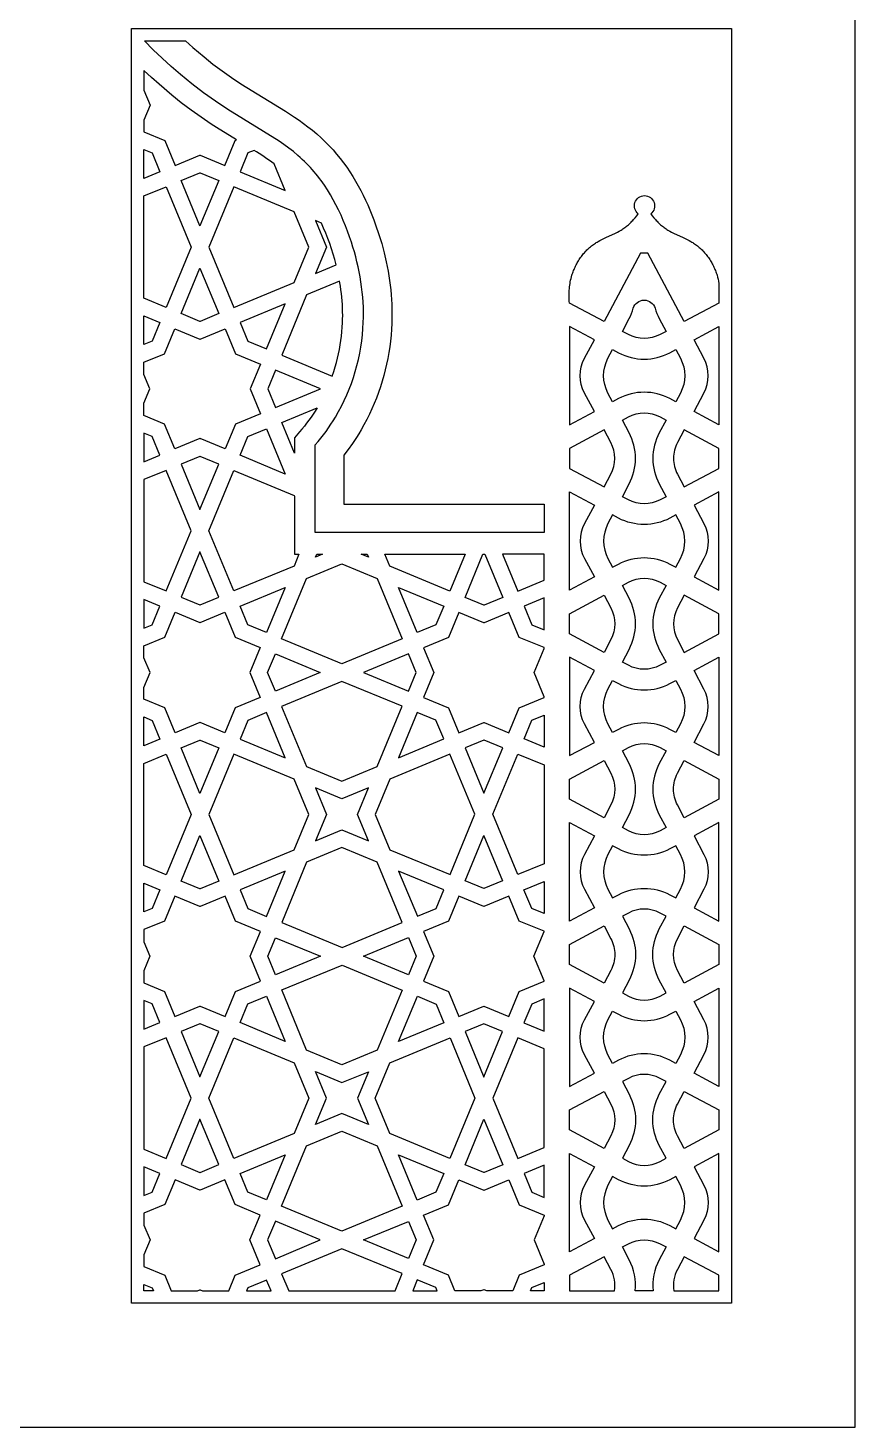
# Model space of a CAD drawing. Extents: x 11643 to 14318, y 9090 to 12483.
# Drawn here: x 12981 to 14318, y 9090 to 11351 of the extents above; entities that cross this region are included whole.
import ezdxf

# ---------------------------------------------------------------- set-up
doc = ezdxf.new("R2010")
doc.units = 0
doc.layers.add('DEFAULT_LAYER', color=1, linetype='CONTINUOUS')

msp = doc.modelspace()

# ---------------------------------------------------------------- linework, layer by layer
at = {"layer": 'DEFAULT_LAYER'}
for points in [[(11643.1, 9089.9), (14318.1, 9089.9), (14318.1, 12482.8), (11643.1, 12482.8)], [(14118.1, 9289.9), (13148.1, 9289.9), (13148.1, 11349.9), (14118.1, 11349.9)], [(13235.3, 11329.9), (13247.1, 11319.4), (13265.3, 11304), (13279.7, 11292.6), (13294.5, 11281.6), (13309.5, 11270.9), (13324.8, 11260.7), (13397.2, 11216.4), (13411.8, 11206.9), (13419, 11201.8), (13426.2, 11196.6), (13433.4, 11191.2), (13440.5, 11185.5), (13447.6, 11179.6), (13454.5, 11173.4), (13461.4, 11166.9), (13467.8, 11160.4), (13473.9, 11153.8), (13479.8, 11147), (13485.4, 11140), (13490.8, 11133), (13496, 11125.8), (13500.9, 11118.4), (13505.7, 11111), (13510.2, 11103.5), (13514.6, 11095.8), (13518.7, 11088.3), (13522.6, 11080.6), (13526.4, 11072.8), (13530, 11064.9), (13533.5, 11056.9), (13536.8, 11048.9), (13539.9, 11040.9), (13542.8, 11032.9), (13548.2, 11017), (13552.6, 11002.4), (13556.5, 10987.7), (13560, 10972.9), (13561.6, 10965.4), (13563, 10957.9), (13564.2, 10950.3), (13565.4, 10942.8), (13566.4, 10935.2), (13567.2, 10927.6), (13568, 10919.9), (13568.5, 10912.2), (13568.9, 10904.5), (13569.2, 10896.7), (13569.3, 10889), (13569.3, 10881.2), (13569, 10873.4), (13568.5, 10863.9), (13567.8, 10854.5), (13566.8, 10845), (13565.6, 10835.6), (13564.2, 10826.2), (13562.5, 10816.9), (13560.5, 10807.5), (13558.4, 10798.3), (13556, 10789.1), (13553.3, 10779.9), (13550.5, 10770.8), (13547.4, 10761.8), (13544.1, 10752.9), (13540.5, 10744), (13536.7, 10735.2), (13532.7, 10726.6), (13528.4, 10718), (13523.9, 10709.6), (13519.2, 10701.3), (13515.5, 10695.1), (13511.7, 10689.1), (13505.2, 10679.3), (13498.4, 10669.8), (13491.3, 10660.6), (13491.3, 10581.4), (13815.2, 10581.4), (13815.2, 10535.3), (13445.2, 10535.3), (13445.2, 10677.2), (13449.7, 10682.5), (13454.1, 10687.9), (13458.4, 10693.4), (13462.6, 10699), (13466.6, 10704.6), (13470.5, 10710.4), (13474.3, 10716.2), (13478, 10722.2), (13483, 10730.9), (13487.7, 10739.7), (13492.1, 10748.7), (13496.2, 10757.9), (13500.1, 10767.2), (13503.7, 10776.6), (13506.9, 10786.1), (13509.9, 10795.8), (13512.6, 10805.5), (13515, 10815.3), (13517.1, 10825.2), (13518.9, 10835.1), (13520.3, 10845.1), (13521.5, 10855.1), (13522.4, 10865.1), (13522.9, 10875.1), (13523.1, 10883.3), (13523.2, 10891.5), (13523, 10899.7), (13522.6, 10907.9), (13522, 10916.1), (13521.2, 10924.2), (13520.2, 10932.4), (13519.1, 10940.5), (13517.7, 10948.6), (13516.2, 10956.7), (13514.5, 10964.8), (13512.7, 10972.8), (13510.7, 10980.9), (13508.5, 10988.9), (13506.1, 10996.8), (13503.6, 11004.8), (13500.7, 11013.6), (13497.5, 11022.4), (13494.2, 11031.1), (13490.6, 11039.8), (13486.9, 11048.3), (13482.9, 11056.8), (13478.7, 11065.1), (13474.4, 11073.2), (13469.8, 11081.3), (13464.9, 11089.1), (13459.9, 11096.8), (13454.6, 11104.3), (13451.9, 11107.9), (13449.1, 11111.6), (13446.2, 11115.1), (13443.3, 11118.6), (13440.3, 11122), (13437.3, 11125.4), (13434.2, 11128.7), (13431.1, 11132), (13427.7, 11135.3), (13424.2, 11138.6), (13420.7, 11141.8), (13417.1, 11144.9), (13409.8, 11151.1), (13402.2, 11156.9), (13394.5, 11162.6), (13386.6, 11168.1), (13303.9, 11219.3), (13284, 11232.5), (13264.6, 11246.2), (13245.7, 11260.6), (13227.3, 11275.6), (13212.3, 11288.6), (13197.6, 11302), (13183.2, 11315.8), (13169.3, 11329.9)], [(13168.1, 11282.4), (13168.1, 11250.2), (13178.1, 11226.1), (13168.1, 11202.1), (13168.1, 11183), (13201.7, 11169.1), (13218.4, 11128.7), (13258.8, 11145.4), (13258.8, 11145.4), (13258.9, 11145.4), (13299.2, 11128.7), (13315.9, 11169.1), (13318.1, 11170), (13285.4, 11190), (13277, 11195.4), (13260.5, 11206.6), (13244.4, 11218.1), (13228.6, 11230.1), (13213.1, 11242.4), (13192.6, 11259.9), (13180.2, 11271)], [(13168.1, 11154.5), (13181.5, 11148.9), (13194, 11118.6), (13168.1, 11107.9)], [(13258.8, 11116.8), (13258.9, 11116.8), (13289.2, 11104.3), (13258.8, 11031), (13228.5, 11104.3), (13258.8, 11116.8)], [(13168.1, 11079.4), (13204.1, 11094.2), (13244.4, 10996.8), (13204, 10899.3), (13168.1, 10914.2)], [(13411.1, 10939.8), (13434.7, 10996.9), (13411, 11053.9), (13313.6, 11094.2), (13273.3, 10996.8), (13313.7, 10899.3)], [(13258.8, 10876.8), (13258.6, 10876.7), (13228.4, 10889.2), (13258.8, 10962.7), (13289.3, 10889.2), (13259, 10876.7)], [(13484.6, 10941.7), (13431.3, 10919.6), (13391, 10822.1), (13472.6, 10788.4), (13475.2, 10795.9), (13477.5, 10803.4), (13479.5, 10810.4), (13481.2, 10817.4), (13482.9, 10824.4), (13484.3, 10831.5), (13485.6, 10838.6), (13486.7, 10845.7), (13487.6, 10852.9), (13488.3, 10860), (13488.9, 10867.2), (13489.3, 10874.3), (13489.5, 10880.3), (13489.6, 10886.2), (13489.5, 10892.1), (13489.3, 10898), (13489.1, 10903.9), (13488.7, 10909.8), (13488.1, 10915.7), (13487.5, 10921.6), (13486.8, 10927.5), (13486, 10933.4)], [(13396.8, 10905.3), (13323.8, 10875), (13336.3, 10844.7), (13366.6, 10832.2)], [(13168.1, 10885.7), (13193.9, 10875), (13181.3, 10844.7), (13168.1, 10839.3)], [(13168.1, 10744.4), (13177.7, 10767.7), (13168.1, 10790.9), (13168.1, 10810.7), (13201.5, 10824.5), (13218.2, 10864.8), (13258.6, 10848.1), (13258.8, 10848.2), (13259.1, 10848.1), (13299.4, 10864.8), (13316.2, 10824.5), (13356.5, 10807.8), (13339.9, 10767.7), (13356.5, 10727.5), (13316.2, 10710.8), (13299.4, 10670.5), (13259.1, 10687.2), (13258.8, 10687.1), (13258.6, 10687.2), (13218.2, 10670.5), (13201.5, 10710.8), (13168.1, 10724.6)], [(13453.6, 10767.7), (13380.9, 10797.7), (13368.5, 10767.7), (13380.9, 10737.6)], [(13168.1, 10649.7), (13193.9, 10660.4), (13181.3, 10690.6), (13168.1, 10696.1)], [(13396.8, 10630), (13323.8, 10660.4), (13336.3, 10690.6), (13366.6, 10703.1)], [(13258.8, 10658.6), (13258.6, 10658.6), (13228.4, 10646.1), (13258.8, 10572.7), (13289.3, 10646.1), (13259, 10658.6)], [(13168.1, 10456), (13204.1, 10441.1), (13244.4, 10538.5), (13204, 10636), (13168.1, 10621.1)], [(13418.9, 10500.4), (13411, 10481.4), (13313.6, 10441.1), (13273.3, 10538.5), (13313.7, 10636), (13411.1, 10595.5), (13411.6, 10594.4), (13411.6, 10500.4)], [(13258.8, 10418.5), (13258.9, 10418.5), (13289.2, 10431), (13258.8, 10504.4), (13228.5, 10431), (13258.8, 10418.5)], [(13457.1, 10500.4), (13445.5, 10495.6), (13447.5, 10500.4)], [(13529.1, 10500.4), (13531.1, 10495.6), (13519.5, 10500.4)], [(13687.7, 10500.4), (13663, 10440.9), (13565.6, 10481.3), (13557.7, 10500.4)], [(13719.4, 10500.4), (13748.3, 10430.7), (13718.1, 10418.2), (13717.9, 10418.3), (13717.7, 10418.2), (13687.4, 10430.7), (13716.3, 10500.4)], [(13748, 10500.4), (13772.7, 10440.9), (13815.2, 10458.5), (13815.2, 10500.4)], [(13488.2, 10323.3), (13390.8, 10363.7), (13431.2, 10461.2), (13488.3, 10484.8), (13545.4, 10461.1), (13585.7, 10363.6)], [(13396.7, 10446.9), (13366.4, 10373.9), (13336.2, 10386.4), (13323.6, 10416.7)], [(13579.9, 10446.8), (13652.9, 10416.5), (13640.4, 10386.2), (13610.1, 10373.7)], [(13168.1, 10380.9), (13181.5, 10386.4), (13194, 10416.7), (13168.1, 10427.4)], [(13815.2, 10429.9), (13782.8, 10416.5), (13795.4, 10386.2), (13815.2, 10378.1)], [(13168.1, 10285.1), (13178.1, 10309.2), (13168.1, 10333.2), (13168.1, 10352.3), (13201.7, 10366.2), (13218.4, 10406.6), (13258.8, 10389.9), (13258.8, 10389.9), (13258.9, 10389.9), (13299.2, 10406.6), (13315.9, 10366.2), (13356.3, 10349.5), (13339.6, 10309.2), (13356.3, 10268.9), (13315.9, 10252.1), (13299.2, 10211.8), (13258.9, 10228.4), (13258.8, 10228.4), (13258.8, 10228.4), (13218.4, 10211.8), (13201.7, 10252.1), (13168.1, 10266.1)], [(13815.2, 10270), (13799, 10309.2), (13815.2, 10348.3), (13815.2, 10349.5), (13775.2, 10366), (13758.5, 10406.4), (13718.1, 10389.6), (13717.9, 10389.7), (13717.6, 10389.6), (13677.3, 10406.4), (13660.5, 10366), (13620.2, 10349.3), (13636.8, 10309.2), (13620.2, 10269), (13660.5, 10252.3), (13677.3, 10212), (13717.6, 10228.7), (13717.9, 10228.6), (13718.1, 10228.7), (13758.5, 10212), (13775.2, 10252.3), (13815.2, 10268.9)], [(13453.4, 10309.2), (13380.7, 10279), (13368.2, 10309.2), (13380.7, 10339.4)], [(13608.2, 10309.2), (13595.8, 10339.2), (13523.1, 10309.2), (13595.8, 10279.1)], [(13488.2, 10295), (13390.8, 10254.6), (13431.2, 10157.2), (13488.3, 10133.6), (13545.4, 10157.3), (13585.7, 10254.7)], [(13396.7, 10171.4), (13366.4, 10244.5), (13336.2, 10231.9), (13323.6, 10201.7)], [(13579.9, 10171.6), (13652.9, 10201.9), (13640.4, 10232.1), (13610.1, 10244.6)], [(13168.1, 10237.5), (13181.5, 10231.9), (13194, 10201.7), (13168.1, 10191)], [(13815.2, 10188.5), (13782.8, 10201.9), (13795.4, 10232.1), (13815.2, 10240.3)], [(13258.8, 10199.8), (13258.9, 10199.9), (13289.2, 10187.4), (13258.8, 10114), (13228.5, 10187.4), (13258.8, 10199.9)], [(13717.9, 10200.1), (13717.7, 10200.2), (13687.4, 10187.6), (13717.9, 10114.2), (13748.3, 10187.6), (13718.1, 10200.2)], [(13168.1, 10162.4), (13204.1, 10177.3), (13244.4, 10079.8), (13204, 9982.4), (13168.1, 9997.3)], [(13411.1, 10022.8), (13434.7, 10079.9), (13411, 10137), (13313.6, 10177.3), (13273.3, 10079.8), (13313.7, 9982.4)], [(13703.4, 10080.1), (13663, 10177.5), (13565.6, 10137.1), (13542, 10080), (13565.7, 10022.9), (13663.1, 9982.6)], [(13815.2, 10000.2), (13772.6, 9982.6), (13732.3, 10080.1), (13772.7, 10177.5), (13815.2, 10159.9)], [(13531.2, 10037.2), (13513.4, 10079.9), (13531.1, 10122.8), (13488.3, 10105), (13445.5, 10122.7), (13463.3, 10079.9), (13445.6, 10037.1), (13488.4, 10054.9)], [(13258.8, 10045.7), (13289.3, 9972.3), (13259, 9959.7), (13258.8, 9959.8), (13258.6, 9959.7), (13228.4, 9972.3)], [(13717.9, 9960), (13717.8, 9960), (13687.5, 9972.5), (13717.9, 10045.9), (13718, 10045.6), (13748.2, 9972.5), (13717.9, 9960)], [(13488.5, 9864.8), (13585.9, 9905.3), (13545.5, 10002.7), (13488.4, 10026.3), (13431.3, 10002.6), (13391, 9905.1)], [(13396.8, 9988.3), (13323.8, 9958), (13336.3, 9927.7), (13366.6, 9915.2)], [(13580, 9988.4), (13610.3, 9915.4), (13640.5, 9927.9), (13653.1, 9958.2)], [(13815.2, 9919.6), (13795.2, 9927.9), (13782.7, 9958.2), (13815.2, 9971.6)], [(13168.1, 9968.7), (13193.9, 9958), (13181.3, 9927.7), (13168.1, 9922.3)], [(13168.1, 9807.7), (13201.5, 9793.9), (13218.2, 9753.5), (13258.6, 9770.2), (13258.8, 9770.1), (13259.1, 9770.2), (13299.4, 9753.5), (13316.2, 9793.9), (13356.5, 9810.5), (13339.9, 9850.7), (13356.5, 9890.8), (13316.2, 9907.5), (13299.4, 9947.9), (13259.1, 9931.1), (13258.8, 9931.2), (13258.6, 9931.1), (13218.2, 9947.9), (13201.5, 9907.5), (13168.1, 9893.7), (13168.1, 9873.9), (13177.7, 9850.7), (13168.1, 9827.4)], [(13815.2, 9810.8), (13798.6, 9850.7), (13815.2, 9890.5), (13815.2, 9891.1), (13775, 9907.7), (13758.3, 9948.1), (13717.9, 9931.4), (13717.9, 9931.4), (13717.8, 9931.4), (13677.5, 9948.1), (13660.8, 9907.7), (13620.4, 9891), (13637.1, 9850.7), (13620.4, 9810.4), (13660.8, 9793.6), (13677.5, 9753.3), (13717.8, 9770), (13717.9, 9769.9), (13717.9, 9770), (13758.3, 9753.3), (13775, 9793.6), (13815.2, 9810.3)], [(13368.5, 9850.7), (13380.9, 9880.7), (13453.6, 9850.7), (13380.9, 9820.6)], [(13608.5, 9850.7), (13596, 9820.5), (13523.3, 9850.7), (13596, 9880.9)], [(13488.5, 9836.5), (13585.9, 9796.1), (13545.5, 9698.7), (13488.4, 9675.1), (13431.3, 9698.8), (13391, 9796.2)], [(13168.1, 9732.7), (13193.9, 9743.4), (13181.3, 9773.6), (13168.1, 9779.1)], [(13396.8, 9713.1), (13323.8, 9743.4), (13336.3, 9773.6), (13366.6, 9786.2)], [(13580, 9713), (13610.3, 9786), (13640.5, 9773.5), (13653.1, 9743.2)], [(13815.2, 9781.7), (13795.2, 9773.5), (13782.7, 9743.2), (13815.2, 9729.8)], [(13258.8, 9655.7), (13289.3, 9729.1), (13259, 9741.7), (13258.8, 9741.6), (13258.6, 9741.7), (13228.4, 9729.1)], [(13717.9, 9741.4), (13717.8, 9741.4), (13687.5, 9728.9), (13717.9, 9655.5), (13718, 9655.8), (13748.2, 9728.9), (13717.9, 9741.4)], [(13168.1, 9539), (13204.1, 9524.1), (13244.4, 9621.6), (13204, 9719), (13168.1, 9704.1)], [(13411.1, 9678.6), (13434.7, 9621.5), (13411, 9564.4), (13313.6, 9524.1), (13273.3, 9621.6), (13313.7, 9719)], [(13703.4, 9621.3), (13663, 9523.9), (13565.6, 9564.3), (13542, 9621.4), (13565.7, 9678.5), (13663.1, 9718.8)], [(13815.2, 9701.2), (13772.6, 9718.8), (13732.3, 9621.3), (13772.7, 9523.9), (13815.2, 9541.5)], [(13531.2, 9664.2), (13513.4, 9621.4), (13531.1, 9578.6), (13488.3, 9596.4), (13445.5, 9578.7), (13463.3, 9621.5), (13445.6, 9664.3), (13488.4, 9646.5)], [(13258.8, 9501.5), (13258.9, 9501.5), (13289.2, 9514), (13258.8, 9587.4), (13228.5, 9514), (13258.8, 9501.5)], [(13717.9, 9501.3), (13717.7, 9501.2), (13687.4, 9513.8), (13717.9, 9587.2), (13748.3, 9513.8), (13718.1, 9501.2)], [(13488.2, 9406.3), (13390.8, 9446.8), (13431.2, 9544.2), (13488.3, 9567.8), (13545.4, 9544.1), (13585.7, 9446.7)], [(13396.7, 9529.9), (13366.4, 9456.9), (13336.2, 9469.4), (13323.6, 9499.7)], [(13579.9, 9529.8), (13652.9, 9499.5), (13640.4, 9469.3), (13610.1, 9456.7)], [(13168.1, 9463.9), (13181.5, 9469.4), (13194, 9499.7), (13168.1, 9510.4)], [(13815.2, 9512.9), (13782.8, 9499.5), (13795.4, 9469.3), (13815.2, 9461.1)], [(13305.5, 9309.9), (13315.9, 9335.2), (13356.3, 9351.9), (13339.6, 9392.2), (13356.3, 9432.5), (13315.9, 9449.3), (13299.2, 9489.6), (13258.9, 9472.9), (13258.8, 9473), (13258.8, 9472.9), (13218.4, 9489.6), (13201.7, 9449.3), (13168.1, 9435.3), (13168.1, 9416.2), (13178.1, 9392.2), (13168.1, 9368.2), (13168.1, 9349.1), (13201.7, 9335.2), (13212.1, 9309.9), (13255, 9309.9), (13258.8, 9311.5), (13258.8, 9311.5), (13258.9, 9311.5), (13262.6, 9309.9)], [(13671.1, 9309.9), (13660.5, 9335.4), (13620.2, 9352.1), (13636.8, 9392.2), (13620.2, 9432.3), (13660.5, 9449), (13677.3, 9489.4), (13717.6, 9472.6), (13717.9, 9472.7), (13718.1, 9472.6), (13758.5, 9489.4), (13775.2, 9449), (13815.2, 9432.5), (13815.2, 9431.3), (13799, 9392.2), (13815.2, 9353.1), (13815.2, 9351.9), (13775.2, 9335.4), (13764.7, 9309.9), (13722.5, 9309.9), (13718.1, 9311.8), (13717.9, 9311.7), (13717.6, 9311.8), (13713.2, 9309.9)], [(13453.4, 9392.2), (13380.7, 9422.4), (13368.2, 9392.2), (13380.7, 9362)], [(13608.2, 9392.2), (13595.8, 9362.2), (13523.1, 9392.2), (13595.8, 9422.3)], [(13574.2, 9309.9), (13585.7, 9337.8), (13488.2, 9378.1), (13390.8, 9337.6), (13402.3, 9309.9)], [(13168.1, 9320.5), (13181.5, 9315), (13183.6, 9309.9), (13168.1, 9309.9)], [(13373.7, 9309.9), (13366.4, 9327.5), (13336.2, 9315), (13334.1, 9309.9)], [(13642.5, 9309.9), (13640.4, 9315.2), (13610.1, 9327.7), (13602.8, 9309.9)], [(13793.2, 9309.9), (13795.4, 9315.2), (13815.2, 9323.3), (13815.2, 9309.9)]]:
    msp.add_lwpolyline(points, close=True, dxfattribs=at)
for points in [[(13346.2, 11153.1), (13336.2, 11148.9), (13323.6, 11118.6), (13396.7, 11088.4), (13379, 11131.1, 0.020208)], [(13856.1, 10906.3), (13855.9, 10909.4), (13855.8, 10912.4), (13855.7, 10915.4), (13855.6, 10918.3), (13855.6, 10921.2), (13855.7, 10924.1), (13855.9, 10926.9), (13856.1, 10929.7), (13856.4, 10932.5), (13856.7, 10935.2), (13857.2, 10937.9), (13857.6, 10940.6), (13858.2, 10943.3), (13858.8, 10946), (13859.5, 10948.6), (13860.3, 10951.2), (13860.9, 10953.1), (13861.5, 10955), (13862.2, 10956.9), (13862.9, 10958.7), (13863.7, 10960.6), (13864.5, 10962.4), (13865.3, 10964.3), (13866.2, 10966.1), (13867.1, 10967.9), (13868, 10969.6), (13869, 10971.4), (13870, 10973.1), (13871.1, 10974.8), (13872.1, 10976.5), (13873.2, 10978.2), (13874.4, 10979.9), (13875.5, 10981.5), (13876.7, 10983.1), (13878, 10984.7), (13879.2, 10986.2), (13880.5, 10987.7), (13881.9, 10989.2), (13883.2, 10990.7), (13884.6, 10992.1), (13886, 10993.5), (13887.5, 10994.8), (13888.9, 10996.1), (13890.4, 10997.4), (13892, 10998.7), (13893.5, 10999.9), (13895.1, 11001.1), (13896.7, 11002.2), (13898.2, 11003.1), (13899.6, 11004.1), (13901.1, 11005), (13902.6, 11005.9), (13905.6, 11007.5), (13908.7, 11009.2), (13915, 11012.2), (13930.7, 11019.5), (13933.8, 11021.1), (13936.9, 11022.7), (13939.9, 11024.4), (13941.3, 11025.3), (13942.8, 11026.3), (13944.2, 11027.2), (13945.6, 11028.2), (13947.2, 11029.3), (13948.7, 11030.5), (13950.2, 11031.8), (13951.7, 11033), (13953.2, 11034.3), (13954.6, 11035.7), (13956, 11037.1), (13957.4, 11038.5), (13958.8, 11039.9), (13960.1, 11041.4), (13962.7, 11044.3), (13965.2, 11047.4), (13967.6, 11050.6, -2.920475), (13987.7, 11050.6), (13990.1, 11047.4), (13992.6, 11044.3), (13995.2, 11041.4), (13996.5, 11039.9), (13997.9, 11038.5), (13999.3, 11037.1), (14000.7, 11035.7), (14002.1, 11034.3), (14003.6, 11033), (14005.1, 11031.8), (14006.6, 11030.5), (14008.1, 11029.3), (14009.7, 11028.2), (14011.1, 11027.2), (14012.5, 11026.3), (14014, 11025.3), (14015.4, 11024.4), (14018.4, 11022.7), (14021.5, 11021.1), (14024.5, 11019.5), (14040.3, 11012.2), (14046.6, 11009.2), (14049.7, 11007.5), (14052.7, 11005.9), (14054.2, 11005), (14055.7, 11004.1), (14057.1, 11003.1), (14058.6, 11002.2), (14060.2, 11001.1), (14061.8, 10999.9), (14063.3, 10998.7), (14064.8, 10997.4), (14066.3, 10996.1), (14067.8, 10994.8), (14069.3, 10993.5), (14070.7, 10992.1), (14072.1, 10990.7), (14073.4, 10989.2), (14074.7, 10987.7), (14076, 10986.2), (14077.3, 10984.7), (14078.5, 10983.1), (14079.7, 10981.5), (14080.9, 10979.9), (14082.1, 10978.2), (14083.2, 10976.5), (14084.2, 10974.8), (14085.3, 10973.1), (14086.3, 10971.4), (14087.3, 10969.6), (14088.2, 10967.9), (14089.1, 10966.1), (14090, 10964.3), (14090.8, 10962.4), (14091.6, 10960.6), (14092.3, 10958.7), (14093.1, 10956.9), (14093.7, 10955), (14094.4, 10953.1), (14095, 10951.2), (14095.9, 10948), (14096.8, 10944.7), (14097.5, 10941.5), (14098.1, 10938.2), (14098.1, 10938.2), (14098.1, 10906.3), (14042, 10876.4), (13982.8, 10987.2), (13971.4, 10987.2), (13912.3, 10876.4)], [(13455.1, 11035.7), (13445.5, 11039.7), (13463.3, 10996.9), (13445.6, 10954.1), (13479, 10967.9, 0.045515)], [(13959.5, 10897.9, -0.749641), (13994.7, 10897.9, 0.051481), (14001.5, 10881.2), (14012.5, 10860.6), (14002.7, 10855.4, -0.250022), (13951.5, 10855.4), (13941.8, 10860.6), (13952.7, 10881.2, 0.051482)], [(13880.7, 10760.7, -0.25002), (13880.7, 10817.2), (13896.6, 10846.9), (13856.1, 10868.5), (13856.1, 10709.4), (13896.6, 10731)], [(14073.5, 10760.7, 0.25002), (14073.5, 10817.2), (14057.7, 10846.9), (14098.1, 10868.5), (14098.1, 10709.4), (14057.7, 10731)], [(13935.8, 10826, 0.250022), (14018.4, 10826), (14028.2, 10831.2), (14035.7, 10817.2, -0.25002), (14035.7, 10760.7), (14028.2, 10746.7), (14018.4, 10751.9, 0.250022), (13935.8, 10751.9), (13926, 10746.7), (13918.6, 10760.7, -0.25002), (13918.6, 10817.2), (13926, 10831.2)], [(13448.3, 10736.9, -0.042468), (13419.8, 10698), (13411.6, 10688.5), (13411.6, 10663.5), (13391, 10713.2)], [(14002.7, 10588.2, -0.250022), (13951.5, 10588.2), (13941.8, 10593.4), (13952.7, 10614, 0.250023), (13952.7, 10696.6), (13941.8, 10717.2), (13951.5, 10722.4, -0.250022), (14002.7, 10722.4), (14012.5, 10717.2), (14001.5, 10696.6, 0.250023), (14001.5, 10614), (14012.5, 10593.4)], [(13923.3, 10629.7, 0.250023), (13923.3, 10680.9), (13912.3, 10701.5), (13856.1, 10671.5), (13856.1, 10655.3), (13856.1, 10639.1), (13912.3, 10609.1)], [(14024.6, 10655.3, 0.123116), (14031, 10629.7), (14042, 10609.1), (14098.1, 10639.1), (14098.1, 10655.3), (14098.1, 10671.5), (14042, 10701.5), (14031, 10680.9, 0.123116)], [(13880.7, 10549.9, 0.25002), (13880.7, 10493.4), (13896.6, 10463.7), (13856.1, 10442.1), (13856.1, 10601.2), (13896.6, 10579.6)], [(14073.5, 10549.9, -0.25002), (14073.5, 10493.4), (14057.7, 10463.7), (14098.1, 10442.1), (14098.1, 10601.2), (14057.7, 10579.6)], [(13935.8, 10484.6, -0.250022), (14018.4, 10484.6), (14028.2, 10479.4), (14035.7, 10493.4, 0.25002), (14035.7, 10549.9), (14028.2, 10563.9), (14018.4, 10558.7, -0.250022), (13935.8, 10558.7), (13926, 10563.9), (13918.6, 10549.9, 0.25002), (13918.6, 10493.4), (13926, 10479.4)], [(13951.5, 10455.2, -0.250022), (14002.7, 10455.2), (14012.5, 10449.9), (14001.5, 10429.4, 0.250023), (14001.5, 10346.7), (14012.5, 10326.1), (14002.7, 10320.9, -0.250022), (13951.5, 10320.9), (13941.8, 10326.1), (13952.7, 10346.7, 0.250023), (13952.7, 10429.4), (13941.8, 10449.9)], [(13923.3, 10413.6, -0.250023), (13923.3, 10362.4), (13912.3, 10341.8), (13856.1, 10371.8), (13856.1, 10388), (13856.1, 10404.3), (13912.3, 10434.2)], [(14031, 10413.6, 0.250023), (14031, 10362.4), (14042, 10341.8), (14098.1, 10371.8), (14098.1, 10388), (14098.1, 10404.3), (14042, 10434.2)], [(13880.7, 10226.2, -0.25002), (13880.7, 10282.6), (13896.6, 10312.4), (13856.1, 10333.9), (13856.1, 10174.9), (13896.6, 10196.4)], [(14073.5, 10226.2, 0.25002), (14073.5, 10282.6), (14057.7, 10312.4), (14098.1, 10333.9), (14098.1, 10174.9), (14057.7, 10196.4)], [(13935.8, 10291.4, 0.250022), (14018.4, 10291.4), (14028.2, 10296.6), (14035.7, 10282.6, -0.25002), (14035.7, 10226.2), (14028.2, 10212.2), (14018.4, 10217.4, 0.250022), (13935.8, 10217.4), (13926, 10212.2), (13918.6, 10226.2, -0.25002), (13918.6, 10282.6), (13926, 10296.6)], [(13951.5, 10187.9, -0.250022), (14002.7, 10187.9), (14012.5, 10182.7), (14001.5, 10162.1, 0.250023), (14001.5, 10079.4), (14012.5, 10058.8), (14002.7, 10053.6, -0.250022), (13951.5, 10053.6), (13941.8, 10058.8), (13952.7, 10079.4, 0.250023), (13952.7, 10162.1), (13941.8, 10182.7)], [(13923.3, 10146.4, -0.250023), (13923.3, 10095.2), (13912.3, 10074.6), (13856.1, 10104.5), (13856.1, 10120.8), (13856.1, 10137), (13912.3, 10167)], [(14024.6, 10120.8, -0.123116), (14031, 10146.4), (14042, 10167), (14098.1, 10137), (14098.1, 10120.8), (14098.1, 10104.5), (14042, 10074.6), (14031, 10095.2, -0.123116)], [(13880.7, 10015.4, 0.25002), (13880.7, 9958.9), (13896.6, 9929.2), (13856.1, 9907.6), (13856.1, 10066.7), (13896.6, 10045.1)], [(14073.5, 10015.4, -0.25002), (14073.5, 9958.9), (14057.7, 9929.2), (14098.1, 9907.6), (14098.1, 10066.7), (14057.7, 10045.1)], [(13935.8, 9950.1, -0.250022), (14018.4, 9950.1), (14028.2, 9944.9), (14035.7, 9958.9, 0.25002), (14035.7, 10015.4), (14028.2, 10029.4), (14018.4, 10024.2, -0.250022), (13935.8, 10024.2), (13926, 10029.4), (13918.6, 10015.4, 0.25002), (13918.6, 9958.9), (13926, 9944.9)], [(13951.5, 9786.4, 0.250022), (14002.7, 9786.4), (14012.5, 9791.6), (14001.5, 9812.2, -0.250023), (14001.5, 9894.8), (14012.5, 9915.4), (14002.7, 9920.6, 0.250022), (13951.5, 9920.6), (13941.8, 9915.4), (13952.7, 9894.8, -0.250023), (13952.7, 9812.2), (13941.8, 9791.6)], [(13929.7, 9853.5, -0.123116), (13923.3, 9827.9), (13912.3, 9807.3), (13856.1, 9837.3), (13856.1, 9853.5), (13856.1, 9869.7), (13912.3, 9899.7), (13923.3, 9879.1, -0.123116)], [(14031, 9827.9, -0.250023), (14031, 9879.1), (14042, 9899.7), (14098.1, 9869.7), (14098.1, 9853.5), (14098.1, 9837.3), (14042, 9807.3)], [(13880.7, 9691.6, -0.25002), (13880.7, 9748.1), (13896.6, 9777.8), (13856.1, 9799.4), (13856.1, 9640.3), (13896.6, 9661.9)], [(14073.5, 9691.6, 0.25002), (14073.5, 9748.1), (14057.7, 9777.8), (14098.1, 9799.4), (14098.1, 9640.3), (14057.7, 9661.9)], [(13935.8, 9756.9, 0.250022), (14018.4, 9756.9), (14028.2, 9762.1), (14035.7, 9748.1, -0.25002), (14035.7, 9691.6), (14028.2, 9677.6), (14018.4, 9682.8, 0.250022), (13935.8, 9682.8), (13926, 9677.6), (13918.6, 9691.6, -0.25002), (13918.6, 9748.1), (13926, 9762.1)], [(14002.7, 9653.4, 0.250022), (13951.5, 9653.4), (13941.8, 9648.2), (13952.7, 9627.6, -0.250023), (13952.7, 9544.9), (13941.8, 9524.3), (13951.5, 9519.1, 0.250022), (14002.7, 9519.1), (14012.5, 9524.3), (14001.5, 9544.9, -0.250023), (14001.5, 9627.6), (14012.5, 9648.2)], [(13923.3, 9611.8, -0.250023), (13923.3, 9560.6), (13912.3, 9540), (13856.1, 9570), (13856.1, 9586.2), (13856.1, 9602.5), (13912.3, 9632.4)], [(14024.6, 9586.2, -0.123116), (14031, 9611.8), (14042, 9632.4), (14098.1, 9602.5), (14098.1, 9586.2), (14098.1, 9570), (14042, 9540), (14031, 9560.6, -0.123116)], [(13880.7, 9480.8, 0.25002), (13880.7, 9424.4), (13896.6, 9394.6), (13856.1, 9373.1), (13856.1, 9532.1), (13896.6, 9510.6)], [(14073.5, 9480.8, -0.25002), (14073.5, 9424.4), (14057.7, 9394.6), (14098.1, 9373.1), (14098.1, 9532.1), (14057.7, 9510.6)], [(13935.8, 9415.6, -0.250022), (14018.4, 9415.6), (14028.2, 9410.4), (14035.7, 9424.4, 0.25002), (14035.7, 9480.8), (14028.2, 9494.8), (14018.4, 9489.6, -0.250022), (13935.8, 9489.6), (13926, 9494.8), (13918.6, 9480.8, 0.25002), (13918.6, 9424.4), (13926, 9410.4)], [(13962.6, 9309.9, 0.149361), (13952.7, 9360.3), (13941.8, 9380.9), (13951.5, 9386.1, -0.250022), (14002.7, 9386.1), (14012.5, 9380.9), (14001.5, 9360.3, 0.14936), (13991.6, 9309.9)], [(13928.9, 9309.9, 0.165695), (13923.3, 9344.6), (13912.3, 9365.2), (13856.1, 9335.2), (13856.1, 9319), (13856.1, 9309.9)], [(14031, 9344.6, 0.165693), (14025.3, 9309.9), (14098.1, 9309.9), (14098.1, 9319), (14098.1, 9335.2), (14042, 9365.2)]]:
    msp.add_lwpolyline(points, format="xyb", close=True, dxfattribs=at)
for points in [[(13258.9, 11031.2), (13258.8, 11031.5), (13258.7, 11031.2)], [(13258.7, 10962.3), (13258.8, 10961.9), (13259, 10962.3)], [(13258.7, 10573), (13258.8, 10573.4), (13259, 10573)], [(13258.9, 10504.1), (13258.8, 10503.8), (13258.7, 10504.1)], [(13258.9, 10114.3), (13258.8, 10114.6), (13258.7, 10114.3)], [(13717.7, 10114.6), (13717.9, 10115), (13718, 10114.6)], [(13258.7, 10045.3), (13258.8, 10044.9), (13259, 10045.3)], [(13717.8, 10045.6), (13717.9, 10045.3), (13718, 10045.6)], [(13258.7, 9656.1), (13258.8, 9656.5), (13259, 9656.1)], [(13717.8, 9655.8), (13717.9, 9656.1), (13718, 9655.8)], [(13258.9, 9587.1), (13258.8, 9586.8), (13258.7, 9587.1)], [(13717.7, 9586.8), (13717.9, 9586.4), (13718, 9586.8)]]:
    msp.add_lwpolyline(points, dxfattribs=at)

doc.saveas('drawing.dxf')
